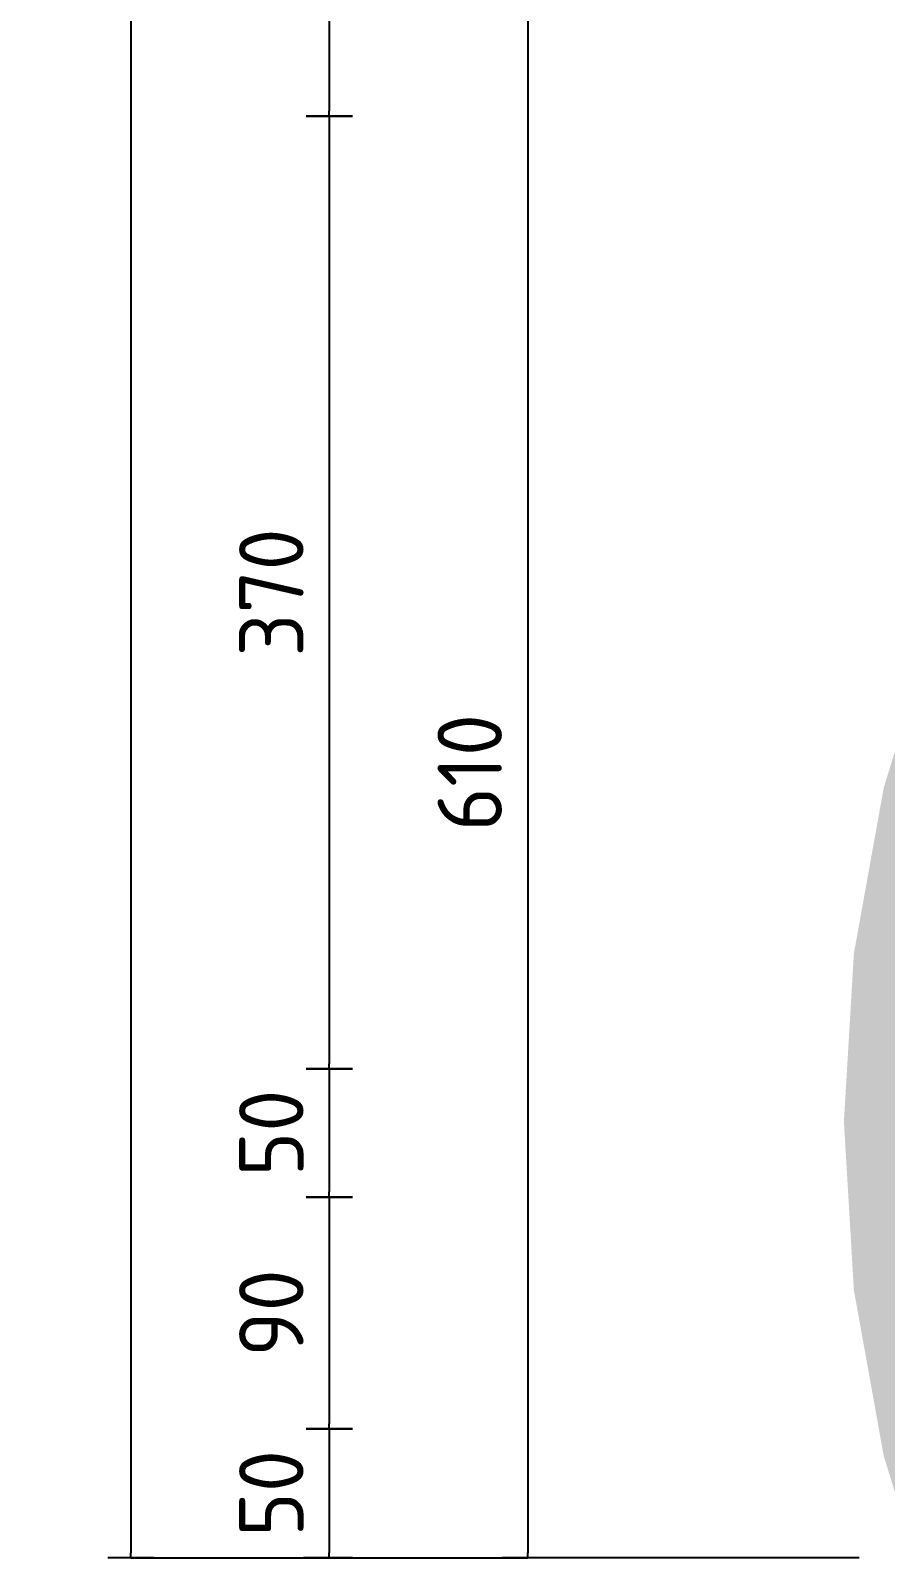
# Model space of a CAD drawing. Extents: x 0 to 1025, y -1312 to 297.
# Drawn here: x 180.1 to 213.3, y 90.2 to 149.6 of the extents above; entities that cross this region are included whole.
import ezdxf

# ---------------------------------------------------------------- set-up
doc = ezdxf.new("R2010")
doc.units = 0
doc.header["$LTSCALE"] = 6
doc.header["$MEASUREMENT"] = 0
doc.header["$PDSIZE"] = 1
doc.layers.get('0').update_dxf_attribs({"linetype": 'CONTINUOUS'})
doc.layers.get('DEFPOINTS').update_dxf_attribs({"linetype": 'CONTINUOUS'})
doc.layers.add('L25', color=1, linetype='CONTINUOUS')
doc.layers.add('T25', color=1, linetype='CONTINUOUS')
doc.layers.add('yellow', color=7, linetype='CONTINUOUS', true_color=0xfcd900)
doc.styles.add('ISO', font='iso3098b.shx')
doc.dimstyles.new('SIGNSDIM', dxfattribs={"dimtxt": 2.5, "dimasz": 0.2, "dimexe": 1, "dimexo": 1.5, "dimgap": 1, "dimtad": 1, "dimtoh": 1, "dimdec": 4, "dimlfac": 10, "dimrnd": 1, "dimdsep": 46, "dimtxsty": 'ISO', "dimblk": 'SGNDIM', "dimcen": 2.5, "dimse2": 1, "dimadec": 0, "dimazin": 0, "dimtfac": 1, "dimtdec": 4, "dimtix": 1, "dimtmove": 0, "dimatfit": 3, "dimldrblk": 'SGNDIM', "dimfxl": 1, "dimtolj": 1, "dimtzin": 0, "dimarcsym": 0})

# ---------------------------------------------------------------- blocks, each defined once
blk = doc.blocks.new('SGNDIM')
for p, q in [((0, 4.5), (0, -4.5)), ((0, 0), (-1, 0))]:
    blk.add_line(p, q)
blk = doc.blocks.new('*D109')
at = {"layer": 'DEFPOINTS', "color": 0}
for p in [(312.099, 151.293), (199.383, 90.304), (213.745, 90.304)]:
    blk.add_point(p, dxfattribs=at)
at = {"layer": 'T25', "color": 0, "lineweight": -2}
for p, q in [((199.383, 151.093), (199.383, 90.504)), ((212.245, 90.304), (198.383, 90.304))]:
    blk.add_line(p, q, dxfattribs=at)
at = {"layer": 'T25', "color": 0, "lineweight": -2, "xscale": 0.2, "yscale": 0.2, "zscale": 0.2}
for p, rotation in [((199.383, 151.293), 90), ((199.383, 90.304), 270)]:
    blk.add_blockref('SGNDIM', p, dxfattribs=dict(at, rotation=rotation))
at = {"layer": 'T25', "color": 0, "insert": (197.133, 120.798), "char_height": 2.5, "attachment_point": 5, "rotation": 90, "style": 'ISO'}
blk.add_mtext('\\A1;610', dxfattribs=at)
blk = doc.blocks.new('*D98')
at = {"layer": 'DEFPOINTS', "color": 0}
for p in [(211.932, 270.339), (183.984, 90.304), (211.024, 90.304)]:
    blk.add_point(p, dxfattribs=at)
at = {"layer": 'T25', "color": 0, "lineweight": -2}
for p, q in [((210.432, 270.339), (182.984, 270.339)), ((183.984, 270.139), (183.984, 90.504))]:
    blk.add_line(p, q, dxfattribs=at)
at = {"layer": 'T25', "color": 0, "lineweight": -2, "xscale": 0.2, "yscale": 0.2, "zscale": 0.2}
for p, rotation in [((183.984, 270.339), 90), ((183.984, 90.304), 270)]:
    blk.add_blockref('SGNDIM', p, dxfattribs=dict(at, rotation=rotation))
at = {"layer": 'T25', "color": 0, "insert": (181.734, 180.321), "char_height": 2.5, "attachment_point": 5, "rotation": 90, "style": 'ISO'}
blk.add_mtext('\\A1;1800', dxfattribs=at)
blk = doc.blocks.new('*D99')
at = {"layer": 'DEFPOINTS', "color": 0}
for p in [(200.247, 95.317), (191.684, 90.304), (192.469, 90.304)]:
    blk.add_point(p, dxfattribs=at)
at = {"layer": 'T25', "color": 0, "lineweight": -2}
for p, q in [((191.684, 95.117), (191.684, 90.504)), ((190.969, 90.304), (190.684, 90.304))]:
    blk.add_line(p, q, dxfattribs=at)
at = {"layer": 'T25', "color": 0, "lineweight": -2, "xscale": 0.2, "yscale": 0.2, "zscale": 0.2}
for p, rotation in [((191.684, 95.317), 90), ((191.684, 90.304), 270)]:
    blk.add_blockref('SGNDIM', p, dxfattribs=dict(at, rotation=rotation))
at = {"layer": 'T25', "color": 0, "insert": (189.434, 92.811), "char_height": 2.5, "attachment_point": 5, "rotation": 90, "style": 'ISO'}
blk.add_mtext('\\A1;50', dxfattribs=at)
blk = doc.blocks.new('*D100')
at = {"layer": 'DEFPOINTS', "color": 0}
for p in [(229.484, 104.317), (191.684, 95.317), (229.484, 95.317)]:
    blk.add_point(p, dxfattribs=at)
at = {"layer": 'T25', "color": 0, "lineweight": -2}
blk.add_line((191.684, 104.117), (191.684, 95.517), dxfattribs=at)
at = {"layer": 'T25', "color": 0, "lineweight": -2, "xscale": 0.2, "yscale": 0.2, "zscale": 0.2}
for p, rotation in [((191.684, 104.317), 90), ((191.684, 95.317), 270)]:
    blk.add_blockref('SGNDIM', p, dxfattribs=dict(at, rotation=rotation))
at = {"layer": 'T25', "color": 0, "insert": (189.434, 99.817), "char_height": 2.5, "attachment_point": 5, "rotation": 90, "style": 'ISO'}
blk.add_mtext('\\A1;90', dxfattribs=at)
blk = doc.blocks.new('*D106')
at = {"layer": 'DEFPOINTS', "color": 0}
for p in [(208.148, 191.254), (191.684, 146.292), (208.148, 146.292)]:
    blk.add_point(p, dxfattribs=at)
at = {"layer": 'T25', "color": 0, "lineweight": -2}
blk.add_line((191.684, 191.054), (191.684, 146.492), dxfattribs=at)
at = {"layer": 'T25', "color": 0, "lineweight": -2, "xscale": 0.2, "yscale": 0.2, "zscale": 0.2}
for p, rotation in [((191.684, 191.254), 90), ((191.684, 146.292), 270)]:
    blk.add_blockref('SGNDIM', p, dxfattribs=dict(at, rotation=rotation))
at = {"layer": 'T25', "color": 0, "insert": (189.434, 168.773), "char_height": 2.5, "attachment_point": 5, "rotation": 90, "style": 'ISO'}
blk.add_mtext('\\A1;450', dxfattribs=at)
blk = doc.blocks.new('*D107')
at = {"layer": 'DEFPOINTS', "color": 0}
for p in [(203.882, 146.292), (191.684, 109.292), (206.249, 109.292)]:
    blk.add_point(p, dxfattribs=at)
at = {"layer": 'T25', "color": 0, "lineweight": -2}
blk.add_line((191.684, 146.092), (191.684, 109.492), dxfattribs=at)
at = {"layer": 'T25', "color": 0, "lineweight": -2, "xscale": 0.2, "yscale": 0.2, "zscale": 0.2}
for p, rotation in [((191.684, 146.292), 90), ((191.684, 109.292), 270)]:
    blk.add_blockref('SGNDIM', p, dxfattribs=dict(at, rotation=rotation))
at = {"layer": 'T25', "color": 0, "insert": (189.434, 127.792), "char_height": 2.5, "attachment_point": 5, "rotation": 90, "style": 'ISO'}
blk.add_mtext('\\A1;370', dxfattribs=at)
blk = doc.blocks.new('*D108')
at = {"layer": 'DEFPOINTS', "color": 0}
for p in [(212.579, 109.292), (191.684, 104.317), (212.579, 104.317)]:
    blk.add_point(p, dxfattribs=at)
at = {"layer": 'T25', "color": 0, "lineweight": -2}
blk.add_line((191.684, 109.092), (191.684, 104.517), dxfattribs=at)
at = {"layer": 'T25', "color": 0, "lineweight": -2, "xscale": 0.2, "yscale": 0.2, "zscale": 0.2}
for p, rotation in [((191.684, 109.292), 90), ((191.684, 104.317), 270)]:
    blk.add_blockref('SGNDIM', p, dxfattribs=dict(at, rotation=rotation))
at = {"layer": 'T25', "color": 0, "insert": (189.434, 106.805), "char_height": 2.5, "attachment_point": 5, "rotation": 90, "style": 'ISO'}
blk.add_mtext('\\A1;50', dxfattribs=at)

msp = doc.modelspace()

# ---------------------------------------------------------------- hatches: boundary and pattern name
at = {"layer": 'yellow'}
h = msp.add_hatch(color=256, dxfattribs=at)
h.paths.add_polyline_path([(241.503886, 92.946529), (241.47811, 92.946529)], flags=16)
edge = h.paths.add_edge_path()
edge.add_line((233.796949, 94.054884), (241.503886, 94.054884))
edge.add_line((241.503886, 94.054884), (241.503886, 92.946529))
edge.add_line((241.168801, 89.87922), (241.503886, 92.946529))
edge.add_line((241.168801, 89.87922), (240.163549, 86.966565))
edge.add_line((240.163549, 86.966565), (238.513903, 84.363218))
edge.add_line((238.513903, 84.363218), (236.348744, 82.172283))
edge.add_line((236.348744, 82.172283), (233.745398, 80.522638))
edge.add_line((233.745398, 80.522638), (230.832743, 79.517385))
edge.add_line((230.832743, 79.517385), (227.765433, 79.182301))
edge.add_line((227.765433, 79.182301), (224.517694, 79.594712))
edge.add_line((224.517694, 79.594712), (221.450385, 80.754619))
edge.add_line((221.450385, 80.754619), (218.769711, 82.61047))
edge.add_line((218.769711, 82.61047), (216.630328, 85.084938))
edge.add_line((216.630328, 85.084938), (215.135337, 87.997593))
edge.add_line((215.135337, 87.997593), (213.202159, 94.26109))
edge.add_line((213.202159, 94.26109), (212.042252, 100.705017))
edge.add_line((212.042252, 100.705017), (211.655616, 107.252047))
edge.add_line((211.655616, 107.252047), (212.042252, 113.773301))
edge.add_line((212.042252, 113.773301), (213.202159, 120.217228))
edge.add_line((213.202159, 120.217228), (215.135337, 126.480725))
edge.add_line((215.135337, 126.480725), (216.630328, 129.393379))
edge.add_line((216.630328, 129.393379), (218.769711, 131.867847))
edge.add_line((218.769711, 131.867847), (221.450385, 133.723698))
edge.add_line((221.450385, 133.723698), (224.517694, 134.909381))
edge.add_line((224.517694, 134.909381), (227.765433, 135.296017))
edge.add_line((227.765433, 135.296017), (230.832743, 134.960932))
edge.add_line((230.832743, 134.960932), (233.745398, 133.95568))
edge.add_line((233.745398, 133.95568), (236.348744, 132.306034))
edge.add_line((236.348744, 132.306034), (238.513903, 130.140875))
edge.add_line((238.513903, 130.140875), (240.163549, 127.511753))
edge.add_line((240.163549, 127.511753), (241.168801, 124.599098))
edge.add_line((241.168801, 124.599098), (241.503886, 121.531789))
edge.add_line((241.503886, 121.531789), (233.796949, 121.531789))
edge.add_line((233.796949, 121.531789), (233.358762, 123.851602))
edge.add_line((233.358762, 123.851602), (232.044201, 125.836332))
edge.add_line((232.044201, 125.836332), (230.085247, 127.150893))
edge.add_line((230.085247, 127.150893), (227.765433, 127.58908))
edge.add_line((227.765433, 127.58908), (225.44562, 127.125117))
edge.add_line((225.44562, 127.125117), (223.512442, 125.759005))
edge.add_line((223.512442, 125.759005), (222.275208, 123.7485))
edge.add_line((222.275208, 123.7485), (220.445132, 117.278797))
edge.add_line((220.445132, 117.278797), (219.517207, 110.602889))
edge.add_line((219.517207, 110.602889), (219.517207, 103.875429))
edge.add_line((219.517207, 103.875429), (220.445132, 97.225296))
edge.add_line((220.445132, 97.225296), (222.275208, 90.755594))
edge.add_line((222.275208, 90.755594), (223.512442, 88.719313))
edge.add_line((223.512442, 88.719313), (225.44562, 87.378976))
edge.add_line((225.44562, 87.378976), (227.765433, 86.889238))
edge.add_line((227.765433, 86.889238), (230.085247, 87.3532))
edge.add_line((230.085247, 87.3532), (232.044201, 88.667761))
edge.add_line((232.044201, 88.667761), (233.358762, 90.626715))
edge.add_line((233.358762, 90.626715), (233.796949, 92.946529))
edge.add_line((233.796949, 92.946529), (233.796949, 94.054884))
edge = h.paths.add_edge_path(flags=16)
edge.add_line((241.503886, 94.054884), (241.47811, 94.054884))
edge.add_line((227.765433, 135.296017), (227.739658, 135.296017))
edge.add_line((215.135337, 126.480725), (215.109561, 126.480725))
edge.add_line((215.135337, 87.997593), (215.109561, 87.997593))
edge.add_line((227.765433, 79.182301), (227.739658, 79.182301))

# ---------------------------------------------------------------- linework, layer by layer
at = {"layer": 'L25'}
msp.add_line((183.98378, 90.303785), (199.383395, 90.303785), dxfattribs=at)

# ---------------------------------------------------------------- dimensions: what is measured, and where the dimension line sits
at = {"layer": 'T25'}
dim = msp.add_linear_dim(base=(183.98378, 90.303785), p1=(211.932025, 270.338871), p2=(211.024472, 90.303785), angle=90, dimstyle='SIGNSDIM', dxfattribs=at)
dim.commit()
dim.dimension.update_dxf_attribs({"geometry": '*D98', "text_midpoint": (181.73378, 180.321328)})
for base, p1, p2, override, picture, middle in [((191.683588, 146.292307), (208.148277, 191.253747), (208.148277, 146.292307), {"dimse1": 1}, '*D106', (189.433588, 168.773027)), ((199.383395, 90.303785), (312.098859, 151.292833), (213.744507, 90.303785), {"dimse1": 1, "dimse2": 0}, '*D109', (197.133395, 120.798309)), ((191.683588, 109.292307), (203.881872, 146.292307), (206.248842, 109.292307), {"dimse1": 1}, '*D107', (189.433588, 127.792307)), ((191.683588, 104.317221), (212.578948, 109.292307), (212.578948, 104.317221), {"dimse1": 1}, '*D108', (189.433588, 106.804764)), ((191.683588, 95.317221), (229.483588, 104.317221), (229.483588, 95.317221), {"dimse1": 1}, '*D100', (189.433588, 99.817221)), ((191.683588, 90.303785), (200.246879, 95.317221), (192.469147, 90.303785), {"dimse1": 1, "dimse2": 0}, '*D99', (189.433588, 92.810503))]:
    dim = msp.add_linear_dim(base=base, p1=p1, p2=p2, angle=90, dimstyle='SIGNSDIM', override=override, dxfattribs=at)
    dim.commit()
    dim.dimension.update_dxf_attribs({"geometry": picture, "text_midpoint": middle})

doc.saveas('drawing.dxf')
